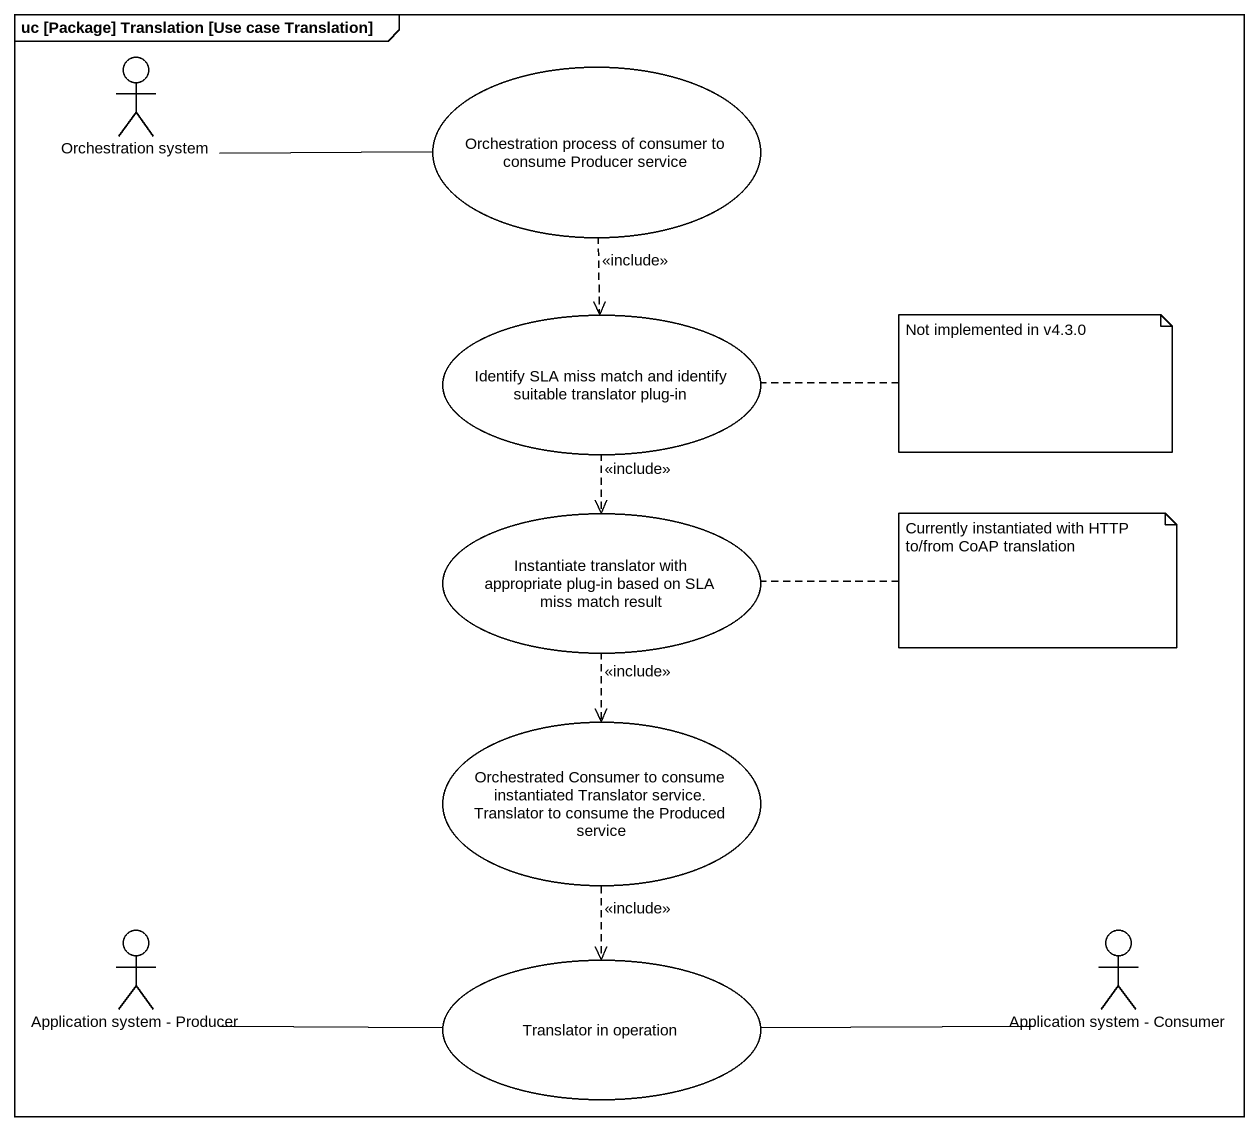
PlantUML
@startuml
mainframe uc [Package] Translation [Use case Translation]
actor "Orchestration system" as Orchestration_system
usecase "Orchestration process of consumer to consume Producer service" as Orchestration_process_of
usecase "Identify SLA miss match and identify suitable translator plug-in" as Identify_SLA_miss_match_and
usecase "Instantiate translator with appropriate plug-in based on SLA miss match result" as Instantiate_translator_with
usecase "Orchestrated Consumer to consume instantiated Translator service. Translator to consume the Produced service" as Orchestrated_Consumer_to
actor "Application system - Producer" as Application_system_Producer
actor "Application system - Consumer" as Application_system_Consumer
usecase "Translator in operation" as Translator_in_operation
Orchestration_system -right- Orchestration_process_of
Orchestration_process_of ..> Identify_SLA_miss_match_and : <<include>>
Identify_SLA_miss_match_and ..> Instantiate_translator_with : <<include>>
Instantiate_translator_with ..> Orchestrated_Consumer_to : <<include>>
Orchestrated_Consumer_to ..> Translator_in_operation : <<include>>
Application_system_Consumer -left- Translator_in_operation
Translator_in_operation -left- Application_system_Producer
note right of Identify_SLA_miss_match_and : Not implemented in v4.3.0
note right of Instantiate_translator_with : Currently instantiated with HTTP to/from CoAP translation
@enduml
